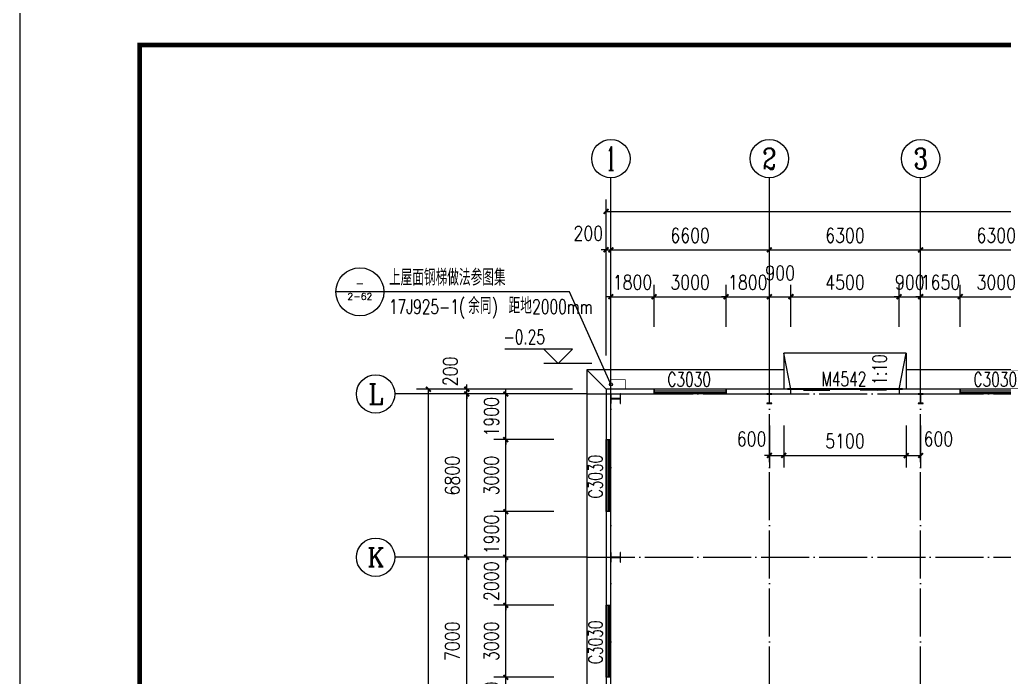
# Model space of a CAD drawing. Extents: x -21908402 to 2288787, y 79687 to 5079726.
# Drawn here: x 2095687 to 2136695, y 526552 to 553937 of the extents above; entities that cross this region are included whole.
import ezdxf
from ezdxf.enums import TextEntityAlignment as Align

# ---------------------------------------------------------------- set-up
doc = ezdxf.new("R2010")
doc.units = 0
doc.header["$LTSCALE"] = 1000
doc.linetypes.add('DOTE', pattern=[2.42, 2, -0.2, 0.02, -0.2])
doc.layers.get('0').update_dxf_attribs({"linetype": 'CONTINUOUS'})
doc.layers.get('DEFPOINTS').update_dxf_attribs({"linetype": 'CONTINUOUS'})
for name, color, linetype in [('AXIS', 3, 'CONTINUOUS'), ('AXIS_TEXT', 7, 'CONTINUOUS'), ('COLUMN', 9, 'CONTINUOUS'), ('DIM_ELEV', 3, 'CONTINUOUS'), ('DIM_IDEN', 3, 'CONTINUOUS'), ('DIM_SYMB', 3, 'CONTINUOUS'), ('DOTE', 1, 'DOTE'), ('GROUND', 2, 'CONTINUOUS'), ('PUB_DIM', 3, 'CONTINUOUS'), ('PUB_TEXT', 7, 'CONTINUOUS'), ('PUB_TITLE', 4, 'CONTINUOUS'), ('STAIR', 2, 'CONTINUOUS'), ('WALL', 6, 'CONTINUOUS'), ('WINDOW', 94, 'CONTINUOUS'), ('WINDOW_TEXT', 7, 'CONTINUOUS')]:
    doc.layers.add(name, color=color, linetype=linetype)
doc.styles.add('_TCH_AXIS', font='COMPLEX', dxfattribs={"bigfont": 'GBCBIG'})
doc.styles.add('_TCH_DIM', font='SIMPLEX', dxfattribs={"bigfont": 'GBCBIG'})
doc.styles.add('_TCH_LABEL', font='COMPLEX', dxfattribs={"bigfont": 'GBCBIG'})
doc.styles.add('_TCH_WINDOW', font='SIMPLEX', dxfattribs={"bigfont": 'GBCBIG'})
doc.styles.add('COMPLEX', font='COMPLEX')
doc.styles.add('DIM_FONT', font='simplex.shx', dxfattribs={"width": 0.8})
doc.dimstyles.new('DIMN200', dxfattribs={"dimscale": 2, "dimtxt": 300, "dimasz": 100, "dimexe": 250, "dimexo": 300, "dimgap": 150, "dimtad": 1, "dimdec": 0, "dimzin": 0, "dimtxsty": 'DIM_FONT', "dimblk": 'ARCHTICK', "dimcen": 0.09, "dimclrt": 7, "dimazin": 3, "dimtfac": 1, "dimtdec": 0, "dimtix": 1, "dimtmove": 0, "dimatfit": 3, "dimtolj": 1, "dimtzin": 0})

# ---------------------------------------------------------------- blocks, each defined once
blk = doc.blocks.new('_ARCHTICK')
at = {"color": 0, "linetype": 'BYBLOCK', "const_width": 0.4}
blk.add_lwpolyline([(-0.5, -0.5), (0.5, 0.5)], dxfattribs=at)
blk = doc.blocks.new('*D325')
at = {"layer": 'DEFPOINTS', "color": 0}
for p in [(2126910, 537645), (2127510, 537645), (2127510, 535790)]:
    blk.add_point(p, dxfattribs=at)
at = {"layer": 'PUB_DIM', "color": 0}
for p, q in [((2126910, 537045), (2126910, 535290)), ((2127510, 537045), (2127510, 535290)), ((2126910, 535790), (2126710, 535790)), ((2126910, 535790), (2127510, 535790)), ((2127510, 535790), (2127710, 535790))]:
    blk.add_line(p, q, dxfattribs=at)
at = {"layer": 'PUB_DIM', "color": 0, "xscale": 200, "yscale": 200, "zscale": 200}
blk.add_blockref('_ARCHTICK', (2126910, 535790), dxfattribs=at)
at = {"layer": 'PUB_DIM', "color": 0, "xscale": 200, "yscale": 200, "zscale": 200, "rotation": 180}
blk.add_blockref('_ARCHTICK', (2127510, 535790), dxfattribs=at)
at = {"layer": 'PUB_DIM', "color": 7, "insert": (2126170, 536480), "char_height": 600, "attachment_point": 5, "style": 'DIM_FONT'}
blk.add_mtext('\\A1;600', dxfattribs=at)
blk = doc.blocks.new('*D326')
at = {"layer": 'DEFPOINTS', "color": 0}
for p in [(2127510, 537645), (2132610, 537645), (2132610, 535790)]:
    blk.add_point(p, dxfattribs=at)
at = {"layer": 'PUB_DIM', "color": 0}
for p, q in [((2127510, 537045), (2127510, 535290)), ((2132610, 537045), (2132610, 535290)), ((2127510, 535790), (2132610, 535790))]:
    blk.add_line(p, q, dxfattribs=at)
at = {"layer": 'PUB_DIM', "color": 0, "xscale": 200, "yscale": 200, "zscale": 200, "rotation": 180}
blk.add_blockref('_ARCHTICK', (2127510, 535790), dxfattribs=at)
at = {"layer": 'PUB_DIM', "color": 0, "xscale": 200, "yscale": 200, "zscale": 200}
blk.add_blockref('_ARCHTICK', (2132610, 535790), dxfattribs=at)
at = {"layer": 'PUB_DIM', "color": 7, "insert": (2130060, 536390), "char_height": 600, "attachment_point": 5, "style": 'DIM_FONT'}
blk.add_mtext('\\A1;5100', dxfattribs=at)
blk = doc.blocks.new('*D327')
at = {"layer": 'DEFPOINTS', "color": 0}
for p in [(2132610, 537645), (2133210, 537645), (2133210, 535790)]:
    blk.add_point(p, dxfattribs=at)
at = {"layer": 'PUB_DIM', "color": 0}
for p, q in [((2132610, 537045), (2132610, 535290)), ((2133210, 537045), (2133210, 535290)), ((2132610, 535790), (2133210, 535790))]:
    blk.add_line(p, q, dxfattribs=at)
at = {"layer": 'PUB_DIM', "color": 0, "xscale": 200, "yscale": 200, "zscale": 200, "rotation": 180}
blk.add_blockref('_ARCHTICK', (2132610, 535790), dxfattribs=at)
at = {"layer": 'PUB_DIM', "color": 0, "xscale": 200, "yscale": 200, "zscale": 200}
blk.add_blockref('_ARCHTICK', (2133210, 535790), dxfattribs=at)
at = {"layer": 'PUB_DIM', "color": 7, "insert": (2133950, 536480), "char_height": 600, "attachment_point": 5, "style": 'DIM_FONT'}
blk.add_mtext('\\A1;600', dxfattribs=at)
blk = doc.blocks.new('*D388')
at = {"layer": 'DEFPOINTS', "color": 0}
for p in [(2115936, 538352), (2118536, 538352), (2118536, 536452)]:
    blk.add_point(p, dxfattribs=at)
at = {"layer": 'PUB_DIM', "color": 0}
for p, q in [((2115936, 538352), (2115936, 538552)), ((2117936, 538352), (2115436, 538352)), ((2115936, 536452), (2115936, 538352)), ((2117936, 536452), (2115436, 536452)), ((2115936, 536452), (2115936, 536252))]:
    blk.add_line(p, q, dxfattribs=at)
at = {"layer": 'PUB_DIM', "color": 0, "xscale": 200, "yscale": 200, "zscale": 200}
for p, rotation in [((2115936, 538352), 270), ((2115936, 536452), 90)]:
    blk.add_blockref('_ARCHTICK', p, dxfattribs=dict(at, rotation=rotation))
at = {"layer": 'PUB_DIM', "color": 7, "insert": (2115336, 537402), "char_height": 600, "attachment_point": 5, "rotation": 90, "style": 'DIM_FONT'}
blk.add_mtext('\\A1;1900', dxfattribs=at)
blk = doc.blocks.new('*D389')
at = {"layer": 'DEFPOINTS', "color": 0}
for p in [(2115936, 536452), (2118536, 536452), (2118536, 533452)]:
    blk.add_point(p, dxfattribs=at)
at = {"layer": 'PUB_DIM', "color": 0}
for p, q in [((2117936, 536452), (2115436, 536452)), ((2115936, 533452), (2115936, 536452)), ((2117936, 533452), (2115436, 533452))]:
    blk.add_line(p, q, dxfattribs=at)
at = {"layer": 'PUB_DIM', "color": 0, "xscale": 200, "yscale": 200, "zscale": 200}
for p, rotation in [((2115936, 536452), 90), ((2115936, 533452), 270)]:
    blk.add_blockref('_ARCHTICK', p, dxfattribs=dict(at, rotation=rotation))
at = {"layer": 'PUB_DIM', "color": 7, "insert": (2115336, 534952), "char_height": 600, "attachment_point": 5, "rotation": 90, "style": 'DIM_FONT'}
blk.add_mtext('\\A1;3000', dxfattribs=at)
blk = doc.blocks.new('*D390')
at = {"layer": 'DEFPOINTS', "color": 0}
for p in [(2115936, 533452), (2118536, 533452), (2118536, 531552)]:
    blk.add_point(p, dxfattribs=at)
at = {"layer": 'PUB_DIM', "color": 0}
for p, q in [((2115936, 533452), (2115936, 533652)), ((2117936, 533452), (2115436, 533452)), ((2115936, 531552), (2115936, 533452)), ((2117936, 531552), (2115436, 531552)), ((2115936, 531552), (2115936, 531352))]:
    blk.add_line(p, q, dxfattribs=at)
at = {"layer": 'PUB_DIM', "color": 0, "xscale": 200, "yscale": 200, "zscale": 200}
for p, rotation in [((2115936, 533452), 270), ((2115936, 531552), 90)]:
    blk.add_blockref('_ARCHTICK', p, dxfattribs=dict(at, rotation=rotation))
at = {"layer": 'PUB_DIM', "color": 7, "insert": (2115336, 532502), "char_height": 600, "attachment_point": 5, "rotation": 90, "style": 'DIM_FONT'}
blk.add_mtext('\\A1;1900', dxfattribs=at)
blk = doc.blocks.new('*D391')
at = {"layer": 'DEFPOINTS', "color": 0}
for p in [(2115936, 531552), (2118536, 531552), (2118536, 529552)]:
    blk.add_point(p, dxfattribs=at)
at = {"layer": 'PUB_DIM', "color": 0}
for p, q in [((2117936, 531552), (2115436, 531552)), ((2115936, 531552), (2115936, 531752)), ((2115936, 529552), (2115936, 531552)), ((2117936, 529552), (2115436, 529552)), ((2115936, 529552), (2115936, 529352))]:
    blk.add_line(p, q, dxfattribs=at)
at = {"layer": 'PUB_DIM', "color": 0, "xscale": 200, "yscale": 200, "zscale": 200}
for p, rotation in [((2115936, 531552), 270), ((2115936, 529552), 90)]:
    blk.add_blockref('_ARCHTICK', p, dxfattribs=dict(at, rotation=rotation))
at = {"layer": 'PUB_DIM', "color": 7, "insert": (2115336, 530552), "char_height": 600, "attachment_point": 5, "rotation": 90, "style": 'DIM_FONT'}
blk.add_mtext('\\A1;2000', dxfattribs=at)
blk = doc.blocks.new('*D392')
at = {"layer": 'DEFPOINTS', "color": 0}
for p in [(2115936, 529552), (2118536, 529552), (2118536, 526552)]:
    blk.add_point(p, dxfattribs=at)
at = {"layer": 'PUB_DIM', "color": 0}
for p, q in [((2117936, 529552), (2115436, 529552)), ((2115936, 526552), (2115936, 529552)), ((2117936, 526552), (2115436, 526552))]:
    blk.add_line(p, q, dxfattribs=at)
at = {"layer": 'PUB_DIM', "color": 0, "xscale": 200, "yscale": 200, "zscale": 200}
for p, rotation in [((2115936, 529552), 90), ((2115936, 526552), 270)]:
    blk.add_blockref('_ARCHTICK', p, dxfattribs=dict(at, rotation=rotation))
at = {"layer": 'PUB_DIM', "color": 7, "insert": (2115336, 528052), "char_height": 600, "attachment_point": 5, "rotation": 90, "style": 'DIM_FONT'}
blk.add_mtext('\\A1;3000', dxfattribs=at)
blk = doc.blocks.new('*D393')
at = {"layer": 'DEFPOINTS', "color": 0}
for p in [(2115936, 526552), (2118536, 526552), (2118536, 524552)]:
    blk.add_point(p, dxfattribs=at)
at = {"layer": 'PUB_DIM', "color": 0}
for p, q in [((2117936, 526552), (2115436, 526552)), ((2115936, 526552), (2115936, 526752)), ((2115936, 524552), (2115936, 526552)), ((2117936, 524552), (2115436, 524552)), ((2115936, 524552), (2115936, 524352))]:
    blk.add_line(p, q, dxfattribs=at)
at = {"layer": 'PUB_DIM', "color": 0, "xscale": 200, "yscale": 200, "zscale": 200}
for p, rotation in [((2115936, 526552), 270), ((2115936, 524552), 90)]:
    blk.add_blockref('_ARCHTICK', p, dxfattribs=dict(at, rotation=rotation))
at = {"layer": 'PUB_DIM', "color": 7, "insert": (2115336, 525552), "char_height": 600, "attachment_point": 5, "rotation": 90, "style": 'DIM_FONT'}
blk.add_mtext('\\A1;2000', dxfattribs=at)
blk = doc.blocks.new('*D518')
at = {"layer": 'DEFPOINTS', "color": 0}
for p in [(2137860, 542402), (2134860, 540552), (2137860, 540552)]:
    blk.add_point(p, dxfattribs=at)
at = {"layer": 'PUB_DIM', "color": 0}
for p, q in [((2134860, 541152), (2134860, 542902)), ((2137860, 541152), (2137860, 542902)), ((2134860, 542402), (2137860, 542402))]:
    blk.add_line(p, q, dxfattribs=at)
at = {"layer": 'PUB_DIM', "color": 0, "xscale": 200, "yscale": 200, "zscale": 200, "rotation": 180}
blk.add_blockref('_ARCHTICK', (2134860, 542402), dxfattribs=at)
at = {"layer": 'PUB_DIM', "color": 0, "xscale": 200, "yscale": 200, "zscale": 200}
blk.add_blockref('_ARCHTICK', (2137860, 542402), dxfattribs=at)
at = {"layer": 'PUB_DIM', "color": 7, "insert": (2136360, 543002), "char_height": 600, "attachment_point": 5, "style": 'DIM_FONT'}
blk.add_mtext('\\A1;3000', dxfattribs=at)
blk = doc.blocks.new('*D519')
at = {"layer": 'DEFPOINTS', "color": 0}
for p in [(2134860, 542402), (2133210, 540552), (2134860, 540552)]:
    blk.add_point(p, dxfattribs=at)
at = {"layer": 'PUB_DIM', "color": 0}
for p, q in [((2133210, 541152), (2133210, 542902)), ((2134860, 541152), (2134860, 542902)), ((2133210, 542402), (2133010, 542402)), ((2133210, 542402), (2134860, 542402)), ((2134860, 542402), (2135060, 542402))]:
    blk.add_line(p, q, dxfattribs=at)
at = {"layer": 'PUB_DIM', "color": 0, "xscale": 200, "yscale": 200, "zscale": 200}
blk.add_blockref('_ARCHTICK', (2133210, 542402), dxfattribs=at)
at = {"layer": 'PUB_DIM', "color": 0, "xscale": 200, "yscale": 200, "zscale": 200, "rotation": 180}
blk.add_blockref('_ARCHTICK', (2134860, 542402), dxfattribs=at)
at = {"layer": 'PUB_DIM', "color": 7, "insert": (2134035, 543002), "char_height": 600, "attachment_point": 5, "style": 'DIM_FONT'}
blk.add_mtext('\\A1;1650', dxfattribs=at)
blk = doc.blocks.new('*D520')
at = {"layer": 'DEFPOINTS', "color": 0}
for p in [(2133210, 542402), (2132310, 540552), (2133210, 540552)]:
    blk.add_point(p, dxfattribs=at)
at = {"layer": 'PUB_DIM', "color": 0}
for p, q in [((2132310, 541152), (2132310, 542902)), ((2133210, 541152), (2133210, 542902)), ((2132310, 542402), (2132110, 542402)), ((2132310, 542402), (2133210, 542402)), ((2133210, 542402), (2133410, 542402))]:
    blk.add_line(p, q, dxfattribs=at)
at = {"layer": 'PUB_DIM', "color": 0, "xscale": 200, "yscale": 200, "zscale": 200}
blk.add_blockref('_ARCHTICK', (2132310, 542402), dxfattribs=at)
at = {"layer": 'PUB_DIM', "color": 0, "xscale": 200, "yscale": 200, "zscale": 200, "rotation": 180}
blk.add_blockref('_ARCHTICK', (2133210, 542402), dxfattribs=at)
at = {"layer": 'PUB_DIM', "color": 7, "insert": (2132760, 543002), "char_height": 600, "attachment_point": 5, "style": 'DIM_FONT'}
blk.add_mtext('\\A1;900', dxfattribs=at)
blk = doc.blocks.new('*D521')
at = {"layer": 'DEFPOINTS', "color": 0}
for p in [(2132310, 542402), (2127810, 540552), (2132310, 540552)]:
    blk.add_point(p, dxfattribs=at)
at = {"layer": 'PUB_DIM', "color": 0}
for p, q in [((2127810, 541152), (2127810, 542902)), ((2132310, 541152), (2132310, 542902)), ((2127810, 542402), (2132310, 542402))]:
    blk.add_line(p, q, dxfattribs=at)
at = {"layer": 'PUB_DIM', "color": 0, "xscale": 200, "yscale": 200, "zscale": 200, "rotation": 180}
blk.add_blockref('_ARCHTICK', (2127810, 542402), dxfattribs=at)
at = {"layer": 'PUB_DIM', "color": 0, "xscale": 200, "yscale": 200, "zscale": 200}
blk.add_blockref('_ARCHTICK', (2132310, 542402), dxfattribs=at)
at = {"layer": 'PUB_DIM', "color": 7, "insert": (2130060, 543002), "char_height": 600, "attachment_point": 5, "style": 'DIM_FONT'}
blk.add_mtext('\\A1;4500', dxfattribs=at)
blk = doc.blocks.new('*D522')
at = {"layer": 'DEFPOINTS', "color": 0}
for p in [(2127810, 542402), (2126910, 540552), (2127810, 540552)]:
    blk.add_point(p, dxfattribs=at)
at = {"layer": 'PUB_DIM', "color": 0}
for p, q in [((2126910, 541152), (2126910, 542902)), ((2127810, 541152), (2127810, 542902)), ((2126910, 542402), (2127810, 542402))]:
    blk.add_line(p, q, dxfattribs=at)
at = {"layer": 'PUB_DIM', "color": 0, "xscale": 200, "yscale": 200, "zscale": 200, "rotation": 180}
blk.add_blockref('_ARCHTICK', (2126910, 542402), dxfattribs=at)
at = {"layer": 'PUB_DIM', "color": 0, "xscale": 200, "yscale": 200, "zscale": 200}
blk.add_blockref('_ARCHTICK', (2127810, 542402), dxfattribs=at)
at = {"layer": 'PUB_DIM', "color": 7, "insert": (2127360, 543393), "char_height": 600, "attachment_point": 5, "style": 'DIM_FONT'}
blk.add_mtext('\\A1;900', dxfattribs=at)
blk = doc.blocks.new('*D523')
at = {"layer": 'DEFPOINTS', "color": 0}
for p in [(2126910, 542402), (2125110, 540552), (2126910, 540552)]:
    blk.add_point(p, dxfattribs=at)
at = {"layer": 'PUB_DIM', "color": 0}
for p, q in [((2125110, 541152), (2125110, 542902)), ((2126910, 541152), (2126910, 542902)), ((2125110, 542402), (2124910, 542402)), ((2125110, 542402), (2126910, 542402)), ((2126910, 542402), (2127110, 542402))]:
    blk.add_line(p, q, dxfattribs=at)
at = {"layer": 'PUB_DIM', "color": 0, "xscale": 200, "yscale": 200, "zscale": 200}
blk.add_blockref('_ARCHTICK', (2125110, 542402), dxfattribs=at)
at = {"layer": 'PUB_DIM', "color": 0, "xscale": 200, "yscale": 200, "zscale": 200, "rotation": 180}
blk.add_blockref('_ARCHTICK', (2126910, 542402), dxfattribs=at)
at = {"layer": 'PUB_DIM', "color": 7, "insert": (2126010, 543002), "char_height": 600, "attachment_point": 5, "style": 'DIM_FONT'}
blk.add_mtext('\\A1;1800', dxfattribs=at)
blk = doc.blocks.new('*D524')
at = {"layer": 'DEFPOINTS', "color": 0}
for p in [(2125110, 542402), (2122110, 540552), (2125110, 540552)]:
    blk.add_point(p, dxfattribs=at)
at = {"layer": 'PUB_DIM', "color": 0}
for p, q in [((2122110, 541152), (2122110, 542902)), ((2125110, 541152), (2125110, 542902)), ((2122110, 542402), (2125110, 542402))]:
    blk.add_line(p, q, dxfattribs=at)
at = {"layer": 'PUB_DIM', "color": 0, "xscale": 200, "yscale": 200, "zscale": 200, "rotation": 180}
blk.add_blockref('_ARCHTICK', (2122110, 542402), dxfattribs=at)
at = {"layer": 'PUB_DIM', "color": 0, "xscale": 200, "yscale": 200, "zscale": 200}
blk.add_blockref('_ARCHTICK', (2125110, 542402), dxfattribs=at)
at = {"layer": 'PUB_DIM', "color": 7, "insert": (2123610, 543002), "char_height": 600, "attachment_point": 5, "style": 'DIM_FONT'}
blk.add_mtext('\\A1;3000', dxfattribs=at)
blk = doc.blocks.new('*D525')
at = {"layer": 'DEFPOINTS', "color": 0}
for p in [(2122110, 542402), (2120310, 540552), (2122110, 540552)]:
    blk.add_point(p, dxfattribs=at)
at = {"layer": 'PUB_DIM', "color": 0}
for p, q in [((2120310, 541152), (2120310, 542902)), ((2122110, 541152), (2122110, 542902)), ((2120310, 542402), (2120110, 542402)), ((2120310, 542402), (2122110, 542402)), ((2122110, 542402), (2122310, 542402))]:
    blk.add_line(p, q, dxfattribs=at)
at = {"layer": 'PUB_DIM', "color": 0, "xscale": 200, "yscale": 200, "zscale": 200}
blk.add_blockref('_ARCHTICK', (2120310, 542402), dxfattribs=at)
at = {"layer": 'PUB_DIM', "color": 0, "xscale": 200, "yscale": 200, "zscale": 200, "rotation": 180}
blk.add_blockref('_ARCHTICK', (2122110, 542402), dxfattribs=at)
at = {"layer": 'PUB_DIM', "color": 7, "insert": (2121210, 543002), "char_height": 600, "attachment_point": 5, "style": 'DIM_FONT'}
blk.add_mtext('\\A1;1800', dxfattribs=at)
blk = doc.blocks.new('*D586')
at = {"layer": 'AXIS', "color": 0}
for p, q in [((2120110, 539952), (2120110, 544852)), ((2120310, 539952), (2120310, 544852)), ((2120110, 544352), (2119910, 544352)), ((2120110, 544352), (2120310, 544352)), ((2120310, 544352), (2120510, 544352))]:
    blk.add_line(p, q, dxfattribs=at)
at = {"layer": 'DEFPOINTS', "color": 0}
for p in [(2120310, 544352), (2120110, 539352), (2120310, 539352)]:
    blk.add_point(p, dxfattribs=at)
at = {"layer": 'AXIS', "color": 0, "xscale": 200, "yscale": 200, "zscale": 200}
blk.add_blockref('_ARCHTICK', (2120110, 544352), dxfattribs=at)
at = {"layer": 'AXIS', "color": 0, "xscale": 200, "yscale": 200, "zscale": 200, "rotation": 180}
blk.add_blockref('_ARCHTICK', (2120310, 544352), dxfattribs=at)
at = {"layer": 'AXIS', "color": 7, "insert": (2119370, 545042), "char_height": 600, "attachment_point": 5, "style": 'DIM_FONT'}
blk.add_mtext('\\A1;200', dxfattribs=at)
blk = doc.blocks.new('*D587')
at = {"layer": 'AXIS', "color": 0}
for p, q in [((2120310, 539952), (2120310, 544852)), ((2126910, 539952), (2126910, 544852)), ((2120310, 544352), (2126910, 544352))]:
    blk.add_line(p, q, dxfattribs=at)
at = {"layer": 'DEFPOINTS', "color": 0}
for p in [(2126910, 544352), (2120310, 539352), (2126910, 539352)]:
    blk.add_point(p, dxfattribs=at)
at = {"layer": 'AXIS', "color": 0, "xscale": 200, "yscale": 200, "zscale": 200, "rotation": 180}
blk.add_blockref('_ARCHTICK', (2120310, 544352), dxfattribs=at)
at = {"layer": 'AXIS', "color": 0, "xscale": 200, "yscale": 200, "zscale": 200}
blk.add_blockref('_ARCHTICK', (2126910, 544352), dxfattribs=at)
at = {"layer": 'AXIS', "color": 7, "insert": (2123610, 544952), "char_height": 600, "attachment_point": 5, "style": 'DIM_FONT'}
blk.add_mtext('\\A1;6600', dxfattribs=at)
blk = doc.blocks.new('*D588')
at = {"layer": 'AXIS', "color": 0}
for p, q in [((2126910, 539952), (2126910, 544852)), ((2133210, 539952), (2133210, 544852)), ((2126910, 544352), (2133210, 544352))]:
    blk.add_line(p, q, dxfattribs=at)
at = {"layer": 'DEFPOINTS', "color": 0}
for p in [(2133210, 544352), (2126910, 539352), (2133210, 539352)]:
    blk.add_point(p, dxfattribs=at)
at = {"layer": 'AXIS', "color": 0, "xscale": 200, "yscale": 200, "zscale": 200, "rotation": 180}
blk.add_blockref('_ARCHTICK', (2126910, 544352), dxfattribs=at)
at = {"layer": 'AXIS', "color": 0, "xscale": 200, "yscale": 200, "zscale": 200}
blk.add_blockref('_ARCHTICK', (2133210, 544352), dxfattribs=at)
at = {"layer": 'AXIS', "color": 7, "insert": (2130060, 544952), "char_height": 600, "attachment_point": 5, "style": 'DIM_FONT'}
blk.add_mtext('\\A1;6300', dxfattribs=at)
blk = doc.blocks.new('*D589')
at = {"layer": 'AXIS', "color": 0}
for p, q in [((2133210, 539952), (2133210, 544852)), ((2139510, 539952), (2139510, 544852)), ((2133210, 544352), (2139510, 544352))]:
    blk.add_line(p, q, dxfattribs=at)
at = {"layer": 'DEFPOINTS', "color": 0}
for p in [(2139510, 544352), (2133210, 539352), (2139510, 539352)]:
    blk.add_point(p, dxfattribs=at)
at = {"layer": 'AXIS', "color": 0, "xscale": 200, "yscale": 200, "zscale": 200, "rotation": 180}
blk.add_blockref('_ARCHTICK', (2133210, 544352), dxfattribs=at)
at = {"layer": 'AXIS', "color": 0, "xscale": 200, "yscale": 200, "zscale": 200}
blk.add_blockref('_ARCHTICK', (2139510, 544352), dxfattribs=at)
at = {"layer": 'AXIS', "color": 7, "insert": (2136360, 544952), "char_height": 600, "attachment_point": 5, "style": 'DIM_FONT'}
blk.add_mtext('\\A1;6300', dxfattribs=at)
blk = doc.blocks.new('*D606')
at = {"layer": 'AXIS', "color": 0}
for p, q in [((2120110, 539952), (2120110, 546452)), ((2234510, 539952), (2234510, 546452)), ((2120110, 545952), (2234510, 545952))]:
    blk.add_line(p, q, dxfattribs=at)
at = {"layer": 'DEFPOINTS', "color": 0}
for p in [(2234510, 545952), (2120110, 539352), (2234510, 539352)]:
    blk.add_point(p, dxfattribs=at)
at = {"layer": 'AXIS', "color": 0, "xscale": 200, "yscale": 200, "zscale": 200, "rotation": 180}
blk.add_blockref('_ARCHTICK', (2120110, 545952), dxfattribs=at)
at = {"layer": 'AXIS', "color": 0, "xscale": 200, "yscale": 200, "zscale": 200}
blk.add_blockref('_ARCHTICK', (2234510, 545952), dxfattribs=at)
at = {"layer": 'AXIS', "color": 7, "insert": (2177310, 546552), "char_height": 600, "attachment_point": 5, "style": 'DIM_FONT'}
blk.add_mtext('\\A1;114400', dxfattribs=at)
blk = doc.blocks.new('*D650')
at = {"layer": 'AXIS', "color": 0}
for p, q in [((2118710, 531552), (2113810, 531552)), ((2114310, 524552), (2114310, 531552)), ((2118710, 524552), (2113810, 524552))]:
    blk.add_line(p, q, dxfattribs=at)
at = {"layer": 'DEFPOINTS', "color": 0}
for p in [(2114310, 531552), (2119310, 531552), (2119310, 524552)]:
    blk.add_point(p, dxfattribs=at)
at = {"layer": 'AXIS', "color": 0, "xscale": 200, "yscale": 200, "zscale": 200}
for p, rotation in [((2114310, 531552), 90), ((2114310, 524552), 270)]:
    blk.add_blockref('_ARCHTICK', p, dxfattribs=dict(at, rotation=rotation))
at = {"layer": 'AXIS', "color": 7, "insert": (2113710, 528052), "char_height": 600, "attachment_point": 5, "rotation": 90, "style": 'DIM_FONT'}
blk.add_mtext('\\A1;7000', dxfattribs=at)
blk = doc.blocks.new('*D651')
at = {"layer": 'AXIS', "color": 0}
for p, q in [((2118710, 538352), (2113810, 538352)), ((2114310, 531552), (2114310, 538352)), ((2118710, 531552), (2113810, 531552))]:
    blk.add_line(p, q, dxfattribs=at)
at = {"layer": 'DEFPOINTS', "color": 0}
for p in [(2114310, 538352), (2119310, 538352), (2119310, 531552)]:
    blk.add_point(p, dxfattribs=at)
at = {"layer": 'AXIS', "color": 0, "xscale": 200, "yscale": 200, "zscale": 200}
for p, rotation in [((2114310, 538352), 90), ((2114310, 531552), 270)]:
    blk.add_blockref('_ARCHTICK', p, dxfattribs=dict(at, rotation=rotation))
at = {"layer": 'AXIS', "color": 7, "insert": (2113710, 534952), "char_height": 600, "attachment_point": 5, "rotation": 90, "style": 'DIM_FONT'}
blk.add_mtext('\\A1;6800', dxfattribs=at)
blk = doc.blocks.new('*D652')
at = {"layer": 'AXIS', "color": 0}
for p, q in [((2118710, 538552), (2113810, 538552)), ((2114310, 538552), (2114310, 538752)), ((2114310, 538352), (2114310, 538552)), ((2118710, 538352), (2113810, 538352)), ((2114310, 538352), (2114310, 538152))]:
    blk.add_line(p, q, dxfattribs=at)
at = {"layer": 'DEFPOINTS', "color": 0}
for p in [(2114310, 538552), (2119310, 538552), (2119310, 538352)]:
    blk.add_point(p, dxfattribs=at)
at = {"layer": 'AXIS', "color": 0, "xscale": 200, "yscale": 200, "zscale": 200}
for p, rotation in [((2114310, 538552), 270), ((2114310, 538352), 90)]:
    blk.add_blockref('_ARCHTICK', p, dxfattribs=dict(at, rotation=rotation))
at = {"layer": 'AXIS', "color": 7, "insert": (2113620, 539292), "char_height": 600, "attachment_point": 5, "rotation": 90, "style": 'DIM_FONT'}
blk.add_mtext('\\A1;200', dxfattribs=at)
blk = doc.blocks.new('*D653')
at = {"layer": 'AXIS', "color": 0}
for p, q in [((2118710, 538552), (2112210, 538552)), ((2112710, 468552), (2112710, 538552)), ((2118710, 468552), (2112210, 468552))]:
    blk.add_line(p, q, dxfattribs=at)
at = {"layer": 'DEFPOINTS', "color": 0}
for p in [(2112710, 538552), (2119310, 538552), (2119310, 468552)]:
    blk.add_point(p, dxfattribs=at)
at = {"layer": 'AXIS', "color": 0, "xscale": 200, "yscale": 200, "zscale": 200}
for p, rotation in [((2112710, 538552), 90), ((2112710, 468552), 270)]:
    blk.add_blockref('_ARCHTICK', p, dxfattribs=dict(at, rotation=rotation))
at = {"layer": 'AXIS', "color": 7, "insert": (2112110, 503552), "char_height": 600, "attachment_point": 5, "rotation": 90, "style": 'DIM_FONT'}
blk.add_mtext('\\A1;70000', dxfattribs=at)
blk = doc.blocks.new('_AXISO')
blk.add_circle((0, 0), 0.5)
at = {"layer": 'AXIS_TEXT', "style": 'COMPLEX', "width": 1.041667}
blk.add_attdef('A', text='', height=0.56, dxfattribs=at).set_placement((-0.25, -0.28), (0.25, -0.28), align=Align.FIT)
blk = doc.blocks.new('$DORLIB2D$00000130')
at = {"color": 0, "linetype": 'CONTINUOUS'}
for p, q in [((-0.5333, 0.6601), (-0.5333, 0.5127)), ((0, 0.6601), (-0.5333, 0.6601)), ((0, 0.5127), (0, 0.6601)), ((0.5333, 0.6601), (0, 0.6601)), ((0.5333, 0.6601), (0.5333, 0.5127)), ((0, 0.5127), (-0.5333, 0.5127)), ((0.5333, 0.5127), (0, 0.5127)), ((-0.3853, 0.2694), (-0.1396, 0.2694)), ((-0.3853, 0.2694), (-0.2999, 0.2144)), ((-0.2999, 0.2144), (-0.2999, 0.2694)), ((0.3853, 0.2694), (0.1396, 0.2694)), ((0.2999, 0.2144), (0.2999, 0.2694)), ((0.3853, 0.2694), (0.2999, 0.2144))]:
    blk.add_line(p, q, dxfattribs=at)
blk = doc.blocks.new('$WINLIB2D$00000001')
at = {"color": 0}
for points in [[(-0.5, 0.5), (-0.5, -0.5)], [(-0.5, 0.5), (0.5, 0.5)], [(0.5, -0.5), (0.5, 0.5)], [(0.5, 0.167), (-0.5, 0.167)], [(0.5, -0.167), (-0.5, -0.167)], [(-0.5, -0.5), (0.5, -0.5)]]:
    blk.add_lwpolyline(points, dxfattribs=at)

msp = doc.modelspace()

# ---------------------------------------------------------------- linework, layer by layer
at = {"color": 1, "const_width": 30}
msp.add_lwpolyline([(2120910, 538552.5), (2120910, 538952.5), (2120310, 538952.5), (2120310, 538552.5)], dxfattribs=at)
at = {"layer": 'AXIS'}
for p, q in [((2120310, 539352.5), (2120310, 547352.5)), ((2126910, 539352.5), (2126910, 547352.5)), ((2133210, 539352.5), (2133210, 547352.5)), ((2119310, 538352.5), (2111310, 538352.5)), ((2119310, 531552.5), (2111310, 531552.5))]:
    msp.add_line(p, q, dxfattribs=at)
at = {"layer": 'COLUMN'}
for p, q in [((2120326, 538352.5), (2120310, 538352.5)), ((2120310, 538352.5), (2120310, 537952.5)), ((2120326, 538157.5), (2120326, 538352.5)), ((2120694, 538157.5), (2120326, 538157.5)), ((2120326, 538147.5), (2120694, 538147.5)), ((2120326, 537952.5), (2120326, 538147.5)), ((2120710, 538352.5), (2120694, 538352.5)), ((2120694, 538352.5), (2120694, 538157.5)), ((2120694, 538147.5), (2120694, 537952.5)), ((2120710, 537952.5), (2120710, 538352.5)), ((2127010, 538352.5), (2126810, 538352.5)), ((2126810, 538352.5), (2126810, 538342.5)), ((2126810, 538342.5), (2126897.9, 538342.5)), ((2126897.9, 538342.5), (2126902.9, 538337.5)), ((2126902.9, 538337.5), (2126902.9, 537967.5)), ((2126908.9, 538337.5), (2126913.9, 538342.5)), ((2126908.9, 537967.5), (2126908.9, 538337.5)), ((2126913.9, 538342.5), (2127010, 538342.5)), ((2127010, 538342.5), (2127010, 538352.5)), ((2133312, 538352.5), (2133112, 538352.5)), ((2133112, 538352.5), (2133112, 538342.5)), ((2133112, 538342.5), (2133199.9, 538342.5)), ((2133199.9, 538342.5), (2133204.9, 538337.5)), ((2133204.9, 538337.5), (2133204.9, 537967.5)), ((2133210.9, 538337.5), (2133215.9, 538342.5)), ((2133210.9, 537967.5), (2133210.9, 538337.5)), ((2133215.9, 538342.5), (2133312, 538342.5)), ((2133312, 538342.5), (2133312, 538352.5)), ((2120310, 537952.5), (2120326, 537952.5)), ((2120694, 537952.5), (2120710, 537952.5)), ((2126897.9, 537962.5), (2126810, 537962.5)), ((2126810, 537962.5), (2126810, 537952.5)), ((2126810, 537952.5), (2127010, 537952.5)), ((2126902.9, 537967.5), (2126897.9, 537962.5)), ((2126913.9, 537962.5), (2126908.9, 537967.5)), ((2127010, 537962.5), (2126913.9, 537962.5)), ((2127010, 537952.5), (2127010, 537962.5)), ((2133199.9, 537962.5), (2133112, 537962.5)), ((2133112, 537962.5), (2133112, 537952.5)), ((2133112, 537952.5), (2133312, 537952.5)), ((2133204.9, 537967.5), (2133199.9, 537962.5)), ((2133215.9, 537962.5), (2133210.9, 537967.5)), ((2133312, 537962.5), (2133215.9, 537962.5)), ((2133312, 537952.5), (2133312, 537962.5)), ((2120326, 531752.5), (2120310, 531752.5)), ((2120310, 531752.5), (2120310, 531352.5)), ((2120326, 531557.5), (2120326, 531752.5)), ((2120694, 531557.5), (2120326, 531557.5)), ((2120326, 531547.5), (2120694, 531547.5)), ((2120326, 531352.5), (2120326, 531547.5)), ((2120710, 531752.5), (2120694, 531752.5)), ((2120694, 531752.5), (2120694, 531557.5)), ((2120694, 531547.5), (2120694, 531352.5)), ((2120710, 531352.5), (2120710, 531752.5)), ((2120310, 531352.5), (2120326, 531352.5)), ((2120694, 531352.5), (2120710, 531352.5))]:
    msp.add_line(p, q, dxfattribs=at)
at = {"layer": 'DIM_ELEV'}
for p, q in [((2118710.4, 540220.2), (2115897.4, 540220.2)), ((2118110.4, 539620.2), (2117510.4, 540220.2)), ((2118110.4, 539620.2), (2118710.4, 540220.2)), ((2119510.4, 539620.2), (2117510.4, 539620.2))]:
    msp.add_line(p, q, dxfattribs=at)
at = {"layer": 'DIM_IDEN'}
for p, q in [((2110855, 542604.8), (2108855, 542604.8)), ((2118589.1, 542604.8), (2110855, 542604.8)), ((2120284.3, 538810), (2118589.1, 542604.8))]:
    msp.add_line(p, q, dxfattribs=at)
for centre, radius in [((2109855, 542604.8), 1000), ((2120310, 538752.5), 63)]:
    msp.add_circle(centre, radius, dxfattribs=at)
at = {"layer": 'DIM_SYMB'}
msp.add_lwpolyline([(2132009.5, 538826.1, 0, 0, 0), (2132009.5, 539263.6, 160, 0, 0), (2132009.5, 539863.6, 0, 0, 0)], format="xyseb", dxfattribs=at)
at = {"layer": 'DOTE'}
for p, q in [((2120310, 467752.5), (2120310, 539352.5)), ((2126910, 467752.5), (2126910, 539352.5)), ((2133210, 467752.5), (2133210, 539352.5)), ((2119310, 538352.5), (2235310, 538352.5)), ((2119310, 531552.5), (2235310, 531552.5))]:
    msp.add_line(p, q, dxfattribs=at)
at = {"layer": 'GROUND'}
for p, q in [((2127509.8, 539352.5), (2119310, 539352.5)), ((2119310, 539352.5), (2119310, 524352.5)), ((2120110, 538552.5), (2119310, 539352.5)), ((2146409.8, 539352.5), (2132609.8, 539352.5)), ((2127509.8, 538552.5), (2120110, 538552.5)), ((2120110, 538552.5), (2120110, 524352.5)), ((2146409.8, 538552.5), (2132609.8, 538552.5))]:
    msp.add_line(p, q, dxfattribs=at)
at = {"layer": 'PUB_TITLE'}
msp.add_lwpolyline([(2095686.8, 436087.5), (2263886.8, 436087.5), (2263886.8, 554887.5), (2095686.8, 554887.5)], close=True, dxfattribs=at)
at = {"layer": 'PUB_TITLE', "const_width": 200}
msp.add_lwpolyline([(2100686.8, 438087.5), (2261886.8, 438087.5), (2261886.8, 552887.5), (2100686.8, 552887.5)], close=True, dxfattribs=at)
at = {"layer": 'STAIR'}
for p, q in [((2132609.8, 540052.5), (2127509.8, 540052.5)), ((2127509.8, 540052.5), (2127509.8, 538552.5)), ((2127809.8, 538552.5), (2127509.8, 540052.5)), ((2132309.8, 538552.5), (2132609.8, 540052.5)), ((2132609.8, 540052.5), (2132609.8, 538552.5)), ((2132609.8, 538552.5), (2127509.8, 538552.5))]:
    msp.add_line(p, q, dxfattribs=at)
at = {"layer": 'WALL'}
for p, q in [((2120110, 538552.5), (2120110, 536452.5)), ((2122110, 538552.5), (2120110, 538552.5)), ((2122110, 538352.5), (2122110, 538552.5)), ((2126910, 538552.5), (2125110, 538552.5)), ((2125110, 538552.5), (2125110, 538352.5)), ((2127809.8, 538552.5), (2126910, 538552.5)), ((2127809.8, 538352.5), (2127809.8, 538552.5)), ((2133207.9, 538552.5), (2132309.8, 538552.5)), ((2132309.8, 538552.5), (2132309.8, 538352.5)), ((2134860, 538552.5), (2133207.9, 538552.5)), ((2134860, 538352.5), (2134860, 538552.5)), ((2120326, 538352.5), (2120694, 538352.5)), ((2120710, 538352.5), (2122110, 538352.5)), ((2125110, 538352.5), (2126810, 538352.5)), ((2127010, 538352.5), (2127809.8, 538352.5)), ((2132309.8, 538352.5), (2133112, 538352.5)), ((2133312, 538352.5), (2134860, 538352.5)), ((2120310, 536452.5), (2120310, 537952.5)), ((2120110, 536452.5), (2120310, 536452.5)), ((2120310, 533452.5), (2120110, 533452.5)), ((2120110, 533452.5), (2120110, 531552.5)), ((2120310, 531752.5), (2120310, 533452.5)), ((2120110, 531552.5), (2120110, 529552.5)), ((2120310, 529552.5), (2120310, 531352.5)), ((2120110, 529552.5), (2120310, 529552.5))]:
    msp.add_line(p, q, dxfattribs=at)

# ---------------------------------------------------------------- block references
at = {"layer": 'AXIS'}
ref = msp.add_blockref('_AXISO', (2120310, 548152.5), dxfattribs=dict(at, xscale=1600, yscale=1600, zscale=1600))
ref.add_attrib('A', '1', dxfattribs={"layer": 'AXIS_TEXT', "height": 999.3, "style": '_TCH_AXIS'}).set_placement((2120095.9, 547652.8), (2120524.2, 547652.8), align=Align.FIT)
ref = msp.add_blockref('_AXISO', (2126910, 548152.5), dxfattribs=dict(at, xscale=1600, yscale=1600, zscale=1600))
ref.add_attrib('A', '2', dxfattribs={"layer": 'AXIS_TEXT', "height": 876.8, "style": '_TCH_AXIS'}).set_placement((2126617.8, 547714.1), (2127202.3, 547714.1), align=Align.FIT)
ref = msp.add_blockref('_AXISO', (2133210, 548152.5), dxfattribs=dict(at, xscale=1600, yscale=1600, zscale=1600))
ref.add_attrib('A', '3', dxfattribs={"layer": 'AXIS_TEXT', "height": 876.8, "style": '_TCH_AXIS'}).set_placement((2132917.8, 547714.1), (2133502.3, 547714.1), align=Align.FIT)
ref = msp.add_blockref('_AXISO', (2110510, 538352.5), dxfattribs=dict(at, xscale=1600, yscale=1600, zscale=1600))
ref.add_attrib('A', 'L', dxfattribs={"layer": 'AXIS_TEXT', "height": 854.7, "style": '_TCH_AXIS'}).set_placement((2110204.8, 537925.1), (2110815.3, 537925.1), align=Align.FIT)
ref = msp.add_blockref('_AXISO', (2110510, 531552.5), dxfattribs=dict(at, xscale=1600, yscale=1600, zscale=1600))
ref.add_attrib('A', 'K', dxfattribs={"layer": 'AXIS_TEXT', "height": 773.9, "style": '_TCH_AXIS'}).set_placement((2110159.9, 531165.5), (2110860.1, 531165.5), align=Align.FIT)
at = {"layer": 'WINDOW'}
ref = msp.add_blockref('$DORLIB2D$00000130', (2130059.8, 538452.5), dxfattribs=dict(at, xscale=4500, yscale=-200, zscale=4500, rotation=180))
ref.add_attrib('A', 'M4542', (2129079.8, 538677.4), dxfattribs={"layer": 'WINDOW_TEXT', "height": 595, "style": '_TCH_WINDOW', "width": 0.705882})
ref = msp.add_blockref('$WINLIB2D$00000001', (2123610, 538452.5), dxfattribs=dict(at, xscale=3000, yscale=200, zscale=3000, rotation=180))
ref.add_attrib('A', 'C3030', (2122660, 538657.8), dxfattribs={"layer": 'WINDOW_TEXT', "height": 595, "style": '_TCH_WINDOW', "width": 0.705882})
ref = msp.add_blockref('$WINLIB2D$00000001', (2136360, 538452.5), dxfattribs=dict(at, xscale=3000, yscale=200, zscale=3000, rotation=180))
ref.add_attrib('A', 'C3030', (2135410, 538657.8), dxfattribs={"layer": 'WINDOW_TEXT', "height": 595, "style": '_TCH_WINDOW', "width": 0.705882})
ref = msp.add_blockref('$WINLIB2D$00000001', (2120210, 534952.5), dxfattribs=dict(at, xscale=-3000, yscale=200, zscale=-3000, rotation=270))
ref.add_attrib('A', 'C3030', (2119967.1, 534002.5), dxfattribs={"layer": 'WINDOW_TEXT', "height": 595, "rotation": 90, "style": '_TCH_WINDOW', "width": 0.705882})
ref = msp.add_blockref('$WINLIB2D$00000001', (2120210, 528052.5), dxfattribs=dict(at, xscale=-3000, yscale=200, zscale=-3000, rotation=270))
ref.add_attrib('A', 'C3030', (2119967.1, 527102.5), dxfattribs={"layer": 'WINDOW_TEXT', "height": 595, "rotation": 90, "style": '_TCH_WINDOW', "width": 0.705882})

# ---------------------------------------------------------------- texts
at = {"layer": 'PUB_TEXT', "style": '_TCH_LABEL'}
for s, p in [('上屋面钢梯做法参图集', (2111065, 542866.9)), ('余同', (2114365, 541686.4)), ('距地', (2116048, 541686.4))]:
    msp.add_text(s, height=675.18, dxfattribs=at).set_placement(p)
msp.add_text('2-62', height=272.78, dxfattribs=at).set_placement((2109335.4, 542277.4), (2110374.6, 542277.4), align=Align.FIT)
at = {"layer": 'PUB_TEXT', "style": '_TCH_LABEL', "width": 0.777778}
msp.add_text('-', height=522, dxfattribs=at).set_placement((2109681, 542709.2), (2110029, 542709.2), align=Align.FIT)
at = {"layer": 'PUB_TEXT', "width": 0.705882}
for s, style, p in [('17J925-1(', '_TCH_LABEL', (2111065, 541686.4)), (')', '_TCH_LABEL', (2115348, 541686.4)), ('2000mm', '_TCH_LABEL', (2117031, 541686.4)), ('-0.25', '_TCH_DIM', (2115837.4, 540430.2))]:
    msp.add_text(s, height=595, dxfattribs=dict(at, style=style)).set_placement(p)
at = {"layer": 'PUB_TEXT', "style": '_TCH_DIM', "width": 0.705882}
msp.add_text('1:10', height=595, rotation=90, dxfattribs=at).set_placement((2131799.5, 538734.9))

# ---------------------------------------------------------------- dimensions: what is measured, and where the dimension line sits
at = {"layer": 'AXIS'}
for p1, p2, distance, picture, middle in [((2120110, 539352.5), (2234510, 539352.5), 6600, '*D606', (2177310, 546552.5)), ((2120310, 539352.5), (2126910, 539352.5), 5000, '*D587', (2123610, 544952.5)), ((2126910, 539352.5), (2133210, 539352.5), 5000, '*D588', (2130060, 544952.5)), ((2133210, 539352.5), (2139510, 539352.5), 5000, '*D589', (2136360, 544952.5)), ((2119310, 468552.5), (2119310, 538552.5), 6600, '*D653', (2112110, 503552.5)), ((2119310, 531552.5), (2119310, 538352.5), 5000, '*D651', (2113710, 534952.5)), ((2119310, 524552.5), (2119310, 531552.5), 5000, '*D650', (2113710, 528052.5))]:
    dim = msp.add_aligned_dim(p1=p1, p2=p2, distance=distance, dimstyle='DIMN200', dxfattribs=at)
    dim.commit()
    dim.dimension.update_dxf_attribs({"geometry": picture, "text_midpoint": middle})
for base, p1, p2, angle, picture, middle in [((2120310, 544352.5), (2120110, 539352.5), (2120310, 539352.5), 0, '*D586', (2119370, 545042.5)), ((2114310, 538552.5), (2119310, 538352.5), (2119310, 538552.5), 90, '*D652', (2113620, 539292.5))]:
    dim = msp.add_linear_dim(base=base, p1=p1, p2=p2, angle=angle, dimstyle='DIMN200', dxfattribs=at)
    dim.commit()
    dim.dimension.update_dxf_attribs({"geometry": picture, "text_midpoint": middle, "dimtype": 129})
at = {"layer": 'PUB_DIM'}
for base, p1, p2, angle, picture, middle in [((2127809.8, 542402.5), (2126910, 540552.5), (2127809.8, 540552.5), 360, '*D522', (2127359.9, 543393.5)), ((2127509.8, 535789.5), (2126910, 537644.6), (2127509.8, 537644.6), 0, '*D325', (2126170, 536479.5)), ((2133210, 535789.5), (2132609.8, 537644.6), (2133210, 537644.6), 0, '*D327', (2133950, 536479.5))]:
    dim = msp.add_linear_dim(base=base, p1=p1, p2=p2, angle=angle, dimstyle='DIMN200', dxfattribs=at)
    dim.commit()
    dim.dimension.update_dxf_attribs({"geometry": picture, "text_midpoint": middle, "dimtype": 129})
for p1, p2, distance, picture, middle in [((2120310, 540552.5), (2122110, 540552.5), 1850, '*D525', (2121210, 543002.5)), ((2122110, 540552.5), (2125110, 540552.5), 1850, '*D524', (2123610, 543002.5)), ((2125110, 540552.5), (2126910, 540552.5), 1850, '*D523', (2126010, 543002.5)), ((2127809.8, 540552.5), (2132309.8, 540552.5), 1850, '*D521', (2130059.8, 543002.5)), ((2132309.8, 540552.5), (2133210, 540552.5), 1850, '*D520', (2132759.9, 543002.5)), ((2133210, 540552.5), (2134860, 540552.5), 1850, '*D519', (2134035, 543002.5)), ((2134860, 540552.5), (2137860, 540552.5), 1850, '*D518', (2136360, 543002.5)), ((2118535.8, 536452.5), (2118535.8, 538352.5), 2600, '*D388', (2115335.8, 537402.5)), ((2127509.8, 537644.6), (2132609.8, 537644.6), -1855.1, '*D326', (2130059.8, 536389.5)), ((2118535.8, 533452.5), (2118535.8, 536452.5), 2600, '*D389', (2115335.8, 534952.5)), ((2118535.8, 531552.5), (2118535.8, 533452.5), 2600, '*D390', (2115335.8, 532502.5)), ((2118535.8, 529552.5), (2118535.8, 531552.5), 2600, '*D391', (2115335.8, 530552.5)), ((2118535.8, 526552.5), (2118535.8, 529552.5), 2600, '*D392', (2115335.8, 528052.5)), ((2118535.8, 524552.5), (2118535.8, 526552.5), 2600, '*D393', (2115335.8, 525552.5))]:
    dim = msp.add_aligned_dim(p1=p1, p2=p2, distance=distance, dimstyle='DIMN200', dxfattribs=at)
    dim.commit()
    dim.dimension.update_dxf_attribs({"geometry": picture, "text_midpoint": middle})

doc.saveas('drawing.dxf')
